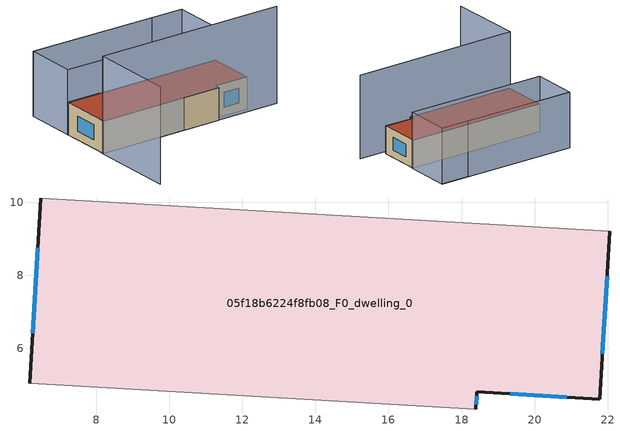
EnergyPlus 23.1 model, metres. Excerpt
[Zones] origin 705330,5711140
05f18b6224f8fb08_F0_dwelling_0
 floor ground (EU_floor_Construction): 21.78,4.61 22.06,9.21 6.48,10.11 6.18,5.05 18.39,4.34 18.42,4.81 z0
 wall outside (EU_wall_Construction): 6.18,5.05 6.48,10.11 / 22.06,9.21 21.78,4.61 18.42,4.81 18.39,4.34 z0:3
 wall adiabatic (EU_wall_Construction): 18.39,4.34 6.18,5.05 / 6.48,10.11 22.06,9.21 z0:3
 window (EU_Window_Construction): 6.26,6.41 6.4,8.75 / 21.98,7.97 21.86,5.85 / 20.88,4.66 19.33,4.75 / 18.41,4.68 18.4,4.46 z0.81:2.19
 roof outside (EU_roof_Construction): 22.06,9.21 21.78,4.61 18.42,4.81 18.39,4.34 6.18,5.05 6.48,10.11 z3
shading: 5.6,-3.16 6.07,5.05 / 6.07,5.05 24.54,3.98 z0:9; 22.42,14.1 6.86,15.09 / 6.81,15.13 22.44,14.09 / 22.44,14.09 22.1,9.07 / 22.1,9.07 6.48,10.11 / 6.48,10.11 6.81,15.13 z0:6
[Building]
EU S2 Campaign: North Axis=0; Terrain=City; Solar Distribution=FullExterior
[Site:Location]
London: Latitude=51.5; Longitude=-0.5; Time Zone=0; Elevation=25
[SizingPeriod:WeatherFileDays]
AnnualSizingPeriod: Begin Month=1; Begin Day of Month=1; End Month=12; End Day of Month=31; Day of Week for Start Day=Monday; Use Weather File Daylight Saving Period=No; Use Weather File Rain and Snow Indicators=No
[MATERIAL]
EU_InternalMass_Material: Roughness=MediumRough; Thickness=0.1; Conductivity=1; Density=1800; Specific Heat=900; Thermal Absorptance=0.9; Solar Absorptance=0.7; Visible Absorptance=0.7
[MATERIAL:NOMASS] Roughness=MediumRough; Thermal Absorptance=0.9; Solar Absorptance=0.7; Visible Absorptance=0.7
Name | Thermal Resistance
EU_wall_NoMass | 0.555556
EU_roof_NoMass | 0.510204
EU_floor_NoMass | 1.68919
[WINDOWMATERIAL:SIMPLEGLAZINGSYSTEM]
EU_Window_SimpleGlazing: UFactor=3.96; Solar Heat Gain Coefficient=0.85; Visible Transmittance=0.85
[CONSTRUCTION]
EU_wall_Construction: EU_wall_NoMass
EU_roof_Construction: EU_roof_NoMass
EU_floor_Construction: EU_floor_NoMass
EU_InternalMass_Construction: EU_InternalMass_Material
EU_Window_Construction: EU_Window_SimpleGlazing
[ZONE]
05f18b6224f8fb08_F0_dwelling_0: Type=1; Multiplier=1; Ceiling Height=autocalculate; Volume=232.832; Floor Area=autocalculate; Part of Total Floor Area=Yes
[INTERNALMASS]
05f18b6224f8fb08_F0_dwelling_0_EU_InternalMass: Construction=EU_InternalMass_Construction; Zone or ZoneList=05f18b6224f8fb08_F0_dwelling_0; Surface Area=77.6104
[OTHEREQUIPMENT]
EU_Step8_InternalGain_05f18b6224f8fb08_F0_dwelling_0_f000: Fuel Type=Electricity; Zone or ZoneList or Space or SpaceList=05f18b6224f8fb08_F0_dwelling_0; Schedule=EU_Step8_GainSchedule_05f18b6224f8fb08_F0_dwelling_0_f000; Design Level Calculation Method=Watts/Area; Power per Zone Floor Area=1; Fraction Latent=0; Fraction Radiant=0; Fraction Lost=0; Carbon Dioxide Generation Rate=0; EndUse Subcategory=EU_Step8_InternalGains
[ZONEVENTILATION:DESIGNFLOWRATE]
EU_ConstantAir_05f18b6224f8fb08_F0_dwelling_0: Zone or ZoneList or Space or SpaceList=05f18b6224f8fb08_F0_dwelling_0; Schedule=EU_AlwaysOn; Design Flow Rate Calculation Method=AirChanges/Hour; Air Changes per Hour=0.48; Ventilation Type=Natural; Fan Pressure Rise=0; Fan Total Efficiency=1; Constant Term Coefficient=1; Temperature Term Coefficient=0; Velocity Term Coefficient=0; Velocity Squared Term Coefficient=0; Minimum Indoor Temperature=-100; Maximum Indoor Temperature=100; Delta Temperature=-100; Minimum Outdoor Temperature=-100; Maximum Outdoor Temperature=100; Maximum Wind Speed=40
[HVACTEMPLATE:THERMOSTAT]
EU_HeatOnly_05f18b6224f8fb08_F0_dwelling_0: Constant Heating Setpoint=20; Constant Cooling Setpoint=50
[HVACTEMPLATE:ZONE:IDEALLOADSAIRSYSTEM]
05f18b6224f8fb08_F0_dwelling_0: Template Thermostat=EU_HeatOnly_05f18b6224f8fb08_F0_dwelling_0; System Availability Schedule=EU_AlwaysOn; Maximum Heating Supply Air Temperature=50; Minimum Cooling Supply Air Temperature=13; Maximum Heating Supply Air Humidity Ratio=0.0156; Minimum Cooling Supply Air Humidity Ratio=0.0077; Heating Limit=NoLimit; Cooling Limit=NoLimit; Heating Availability Schedule=EU_AlwaysOn; Cooling Availability Schedule=EU_CoolingOff; Dehumidification Control Type=ConstantSensibleHeatRatio; Cooling Sensible Heat Ratio=0.7; Dehumidification Setpoint=60; Humidification Control Type=None; Humidification Setpoint=30; Outdoor Air Method=None; Outdoor Air Flow Rate per Person=0.00944; Outdoor Air Flow Rate per Zone Floor Area=0; Outdoor Air Flow Rate per Zone=0; Demand Controlled Ventilation Type=None; Outdoor Air Economizer Type=NoEconomizer; Heat Recovery Type=None; Sensible Heat Recovery Effectiveness=0.7; Latent Heat Recovery Effectiveness=0.65
[SIZING:ZONE]
05f18b6224f8fb08_F0_dwelling_0: Zone Cooling Design Supply Air Temperature Input Method=SupplyAirTemperature; Zone Cooling Design Supply Air Temperature=13; Zone Heating Design Supply Air Temperature Input Method=SupplyAirTemperature; Zone Heating Design Supply Air Temperature=50; Zone Cooling Design Supply Air Humidity Ratio=0.008; Zone Heating Design Supply Air Humidity Ratio=0.008; Cooling Design Air Flow Method=DesignDay; Cooling Design Air Flow Rate=0; Cooling Minimum Air Flow per Zone Floor Area=0.000762; Cooling Minimum Air Flow=0; Cooling Minimum Air Flow Fraction=0.2; Heating Design Air Flow Method=DesignDay; Heating Design Air Flow Rate=0; Heating Maximum Air Flow per Zone Floor Area=0.002032; Heating Maximum Air Flow=0.141576; Heating Maximum Air Flow Fraction=0.3; Account for Dedicated Outdoor Air System=No; Dedicated Outdoor Air System Control Strategy=NeutralSupplyAir; Dedicated Outdoor Air Low Setpoint Temperature for Design=autosize; Dedicated Outdoor Air High Setpoint Temperature for Design=autosize; Zone Load Sizing Method=Sensible Load Only No Latent Load; Zone Latent Cooling Design Supply Air Humidity Ratio Input Method=HumidityRatioDifference; Zone Cooling Design Supply Air Humidity Ratio Difference=0.005; Zone Latent Heating Design Supply Air Humidity Ratio Input Method=HumidityRatioDifference; Zone Humidification Design Supply Air Humidity Ratio Difference=0.005
[SCHEDULE:CONSTANT]
Name | Hourly Value
EU_AlwaysOn | 1
EU_CoolingOff | 0
[SCHEDULE:FILE]
EU_Step8_GainSchedule_05f18b6224f8fb08_F0_dwelling_0_f000: File=../../schedules/05f18b6224f8fb08/05f18b6224f8fb08_F0_dwelling_0_f000_gain.csv; Column Number=1; Rows to Skip at Top=0; Number of Hours of Data=8760; Column Separator=Comma; Interpolate to Timestep=No; Minutes per Item=60; Adjust Schedule for Daylight Savings=Yes
